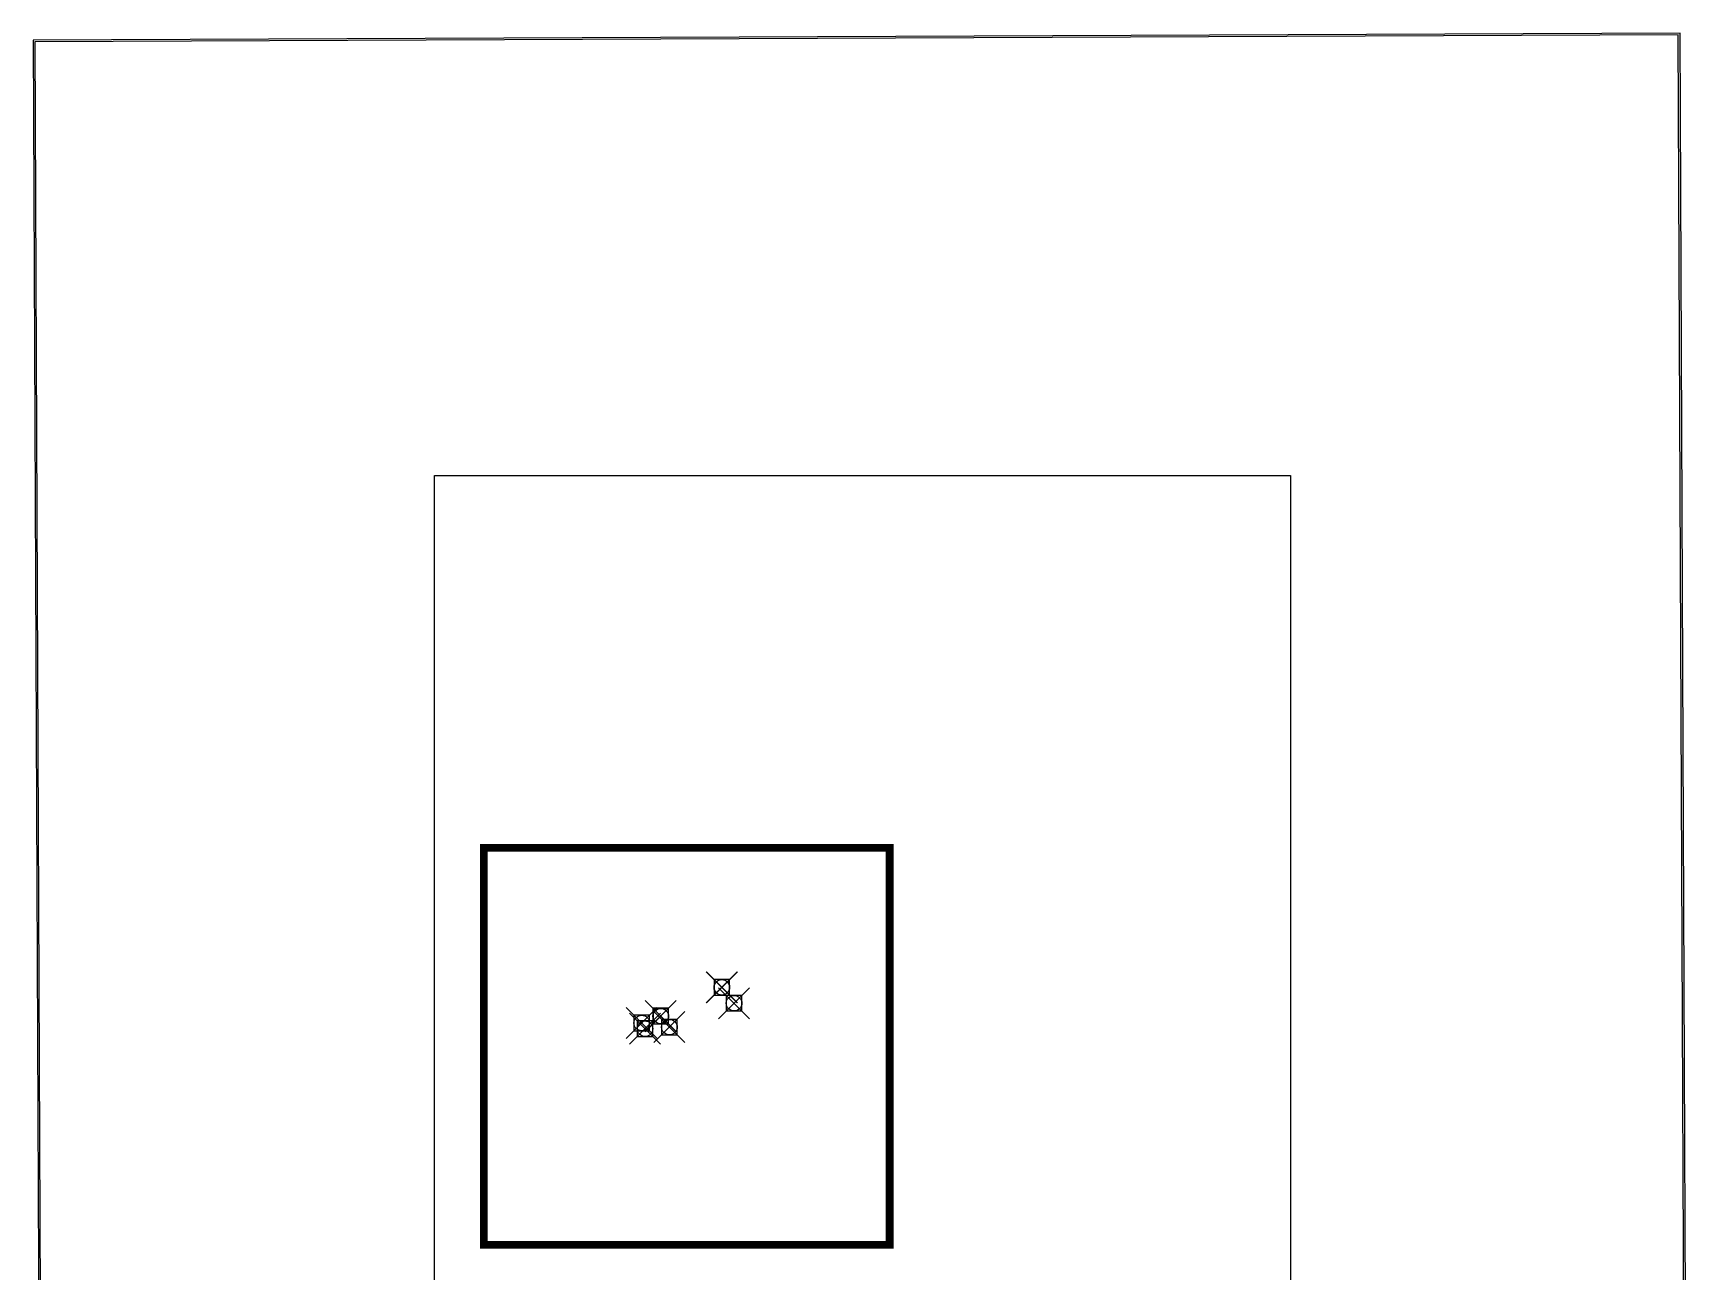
# Model space of a CAD drawing. Header units: metres. Extents: x 1403540 to 1403753, y 4914068 to 4914365.
# Drawn here: x 1403539.7 to 1403753.1, y 4914205.6 to 4914365.2 of the extents above; entities that cross this region are included whole.
import ezdxf
from ezdxf.enums import TextEntityAlignment as Align

# ---------------------------------------------------------------- set-up
doc = ezdxf.new("R2010")
doc.units = ezdxf.units.M
doc.header["$MEASUREMENT"] = 0
doc.header["$PDMODE"] = 99
doc.header["$PDSIZE"] = 2
doc.layers.add('Border', color=7, linetype='Continuous')
doc.layers.add('Title Block', color=7, linetype='Continuous')
doc.layers.add('otago_075m_rural_aerial_photos_2004_2011', color=7, linetype='Continuous', true_color=0xc4ef10)
doc.styles.add('140BT', font='swiss.ttf', dxfattribs={"width": 2, "height": 12.43})
doc.styles.add('SIMPLEX', font='SIMPLEX')
picture_1 = doc.add_image_def('image1.jpg', size_in_pixel=(147, 213))

# ---------------------------------------------------------------- blocks, each defined once
blk = doc.blocks.new('A$C551b0728')
at = {"layer": 'Border'}
blk.add_lwpolyline([(40.47, 28.97), (-0.03, 28.97), (-0.03, -0.03), (40.47, -0.03)], close=True, dxfattribs=at)
blk.add_lwpolyline([(38.69, 28.94), (0, 28.94), (0, 0), (38.69, 0)], dxfattribs=at)
at = {"style": '140BT', "width": 2}
blk.add_attdef('SHEETTITLE', text='', height=0.125, rotation=90, dxfattribs=at).set_placement((39.06, 2.425), align=Align.BOTTOM_LEFT)
at = {"style": 'SIMPLEX', "flags": 8}
blk.add_attdef('SHEETTOTAL', (39.967, 0.559), '', height=0.15, dxfattribs=at)
at = {"layer": 'Title Block', "style": 'SIMPLEX'}
for tag, p in [('DATE', (40.315, 1.593)), ('SCALE', (40.315, 1.086)), ('SH', (39.47, 0.559)), ('PROJECT', (40.315, 0.062))]:
    blk.add_attdef(tag, text='', height=0.15, dxfattribs=at).set_placement(p, align=Align.RIGHT)

msp = doc.modelspace()

# ---------------------------------------------------------------- linework, layer by layer
at = {"color": 2, "const_width": 1}
msp.add_lwpolyline([(1403597.79, 4914260.24), (1403650.05, 4914260.24), (1403650.05, 4914209.09), (1403597.79, 4914209.09)], close=True, dxfattribs=at)
for p in [(1403628.43, 4914242.27), (1403628.43, 4914242.27), (1403628.44, 4914242.28), (1403628.44, 4914242.28), (1403630.01, 4914240.23), (1403630.01, 4914240.23), (1403620.56, 4914238.56), (1403620.56, 4914238.56), (1403620.57, 4914238.57), (1403620.57, 4914238.57), (1403618.11, 4914237.68), (1403618.11, 4914237.68), (1403618.54, 4914236.94), (1403618.54, 4914236.94), (1403618.54, 4914236.94), (1403618.54, 4914236.94), (1403621.68, 4914237.15), (1403621.68, 4914237.15)]:
    msp.add_point(p)

# ---------------------------------------------------------------- block references
at = {"color": 61, "linetype": 'ByBlock', "true_color": 0xe5e878, "xscale": 7.315434857780486, "yscale": 7.315434857780486, "zscale": 7.315434857780486, "rotation": 270.2458594302046}
msp.add_blockref('A$C551b0728', (1403539.94, 4914364.06), dxfattribs=at)

# ---------------------------------------------------------------- pictures from other files: only their frames are drawn
at = {"layer": 'otago_075m_rural_aerial_photos_2004_2011'}
image = msp.add_image(picture_1, insert=(1403591.43, 4914148.47), size_in_units=(110.25, 159.75), dxfattribs=at)

doc.saveas('drawing.dxf')
